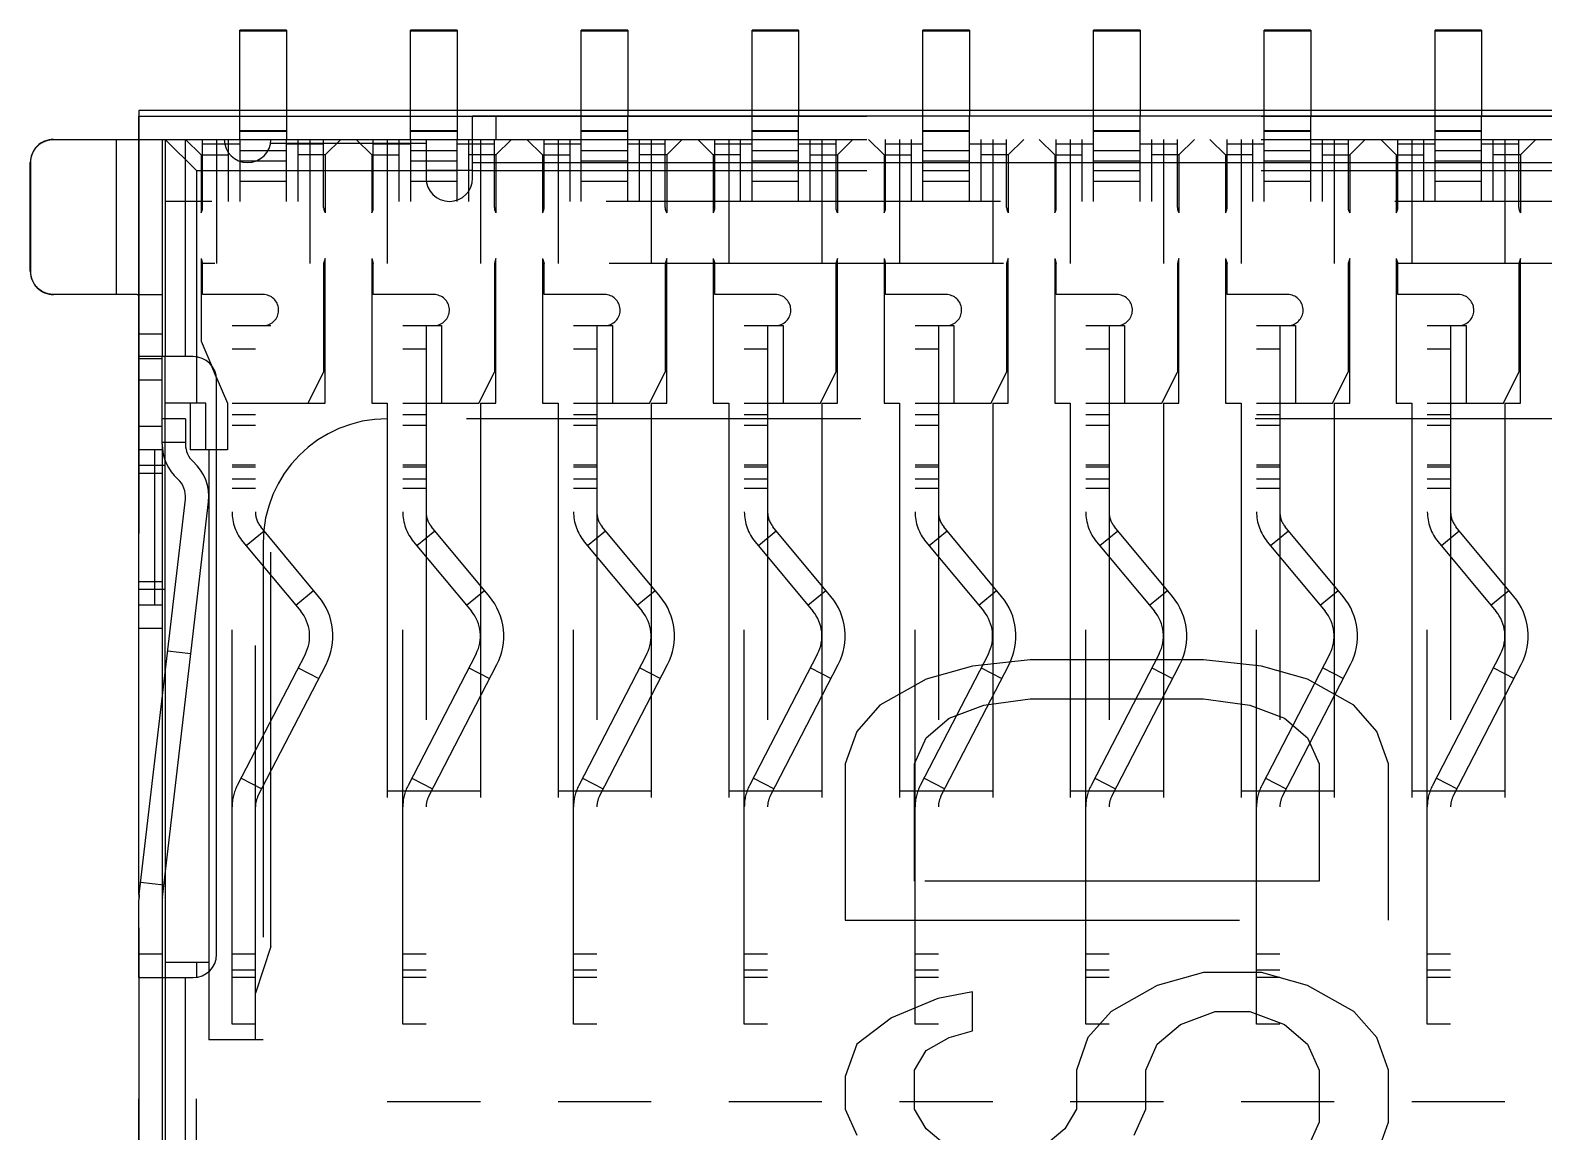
# Model space of a CAD drawing. Header units: inches. Extents: x 0 to 8.3, y 0 to 11.7.
# Drawn here: x 2.6461 to 3.03, y 1.2172 to 1.4966 of the extents above; entities that cross this region are included whole.
import ezdxf

# ---------------------------------------------------------------- set-up
doc = ezdxf.new("R2010")
doc.units = ezdxf.units.IN
doc.header["$LTSCALE"] = 0.7622047244
doc.header["$MEASUREMENT"] = 0
doc.linetypes.add('HIDDEN', pattern=[0.2, 0.1, -0.1])
doc.layers.get('0').update_dxf_attribs({"linetype": 'CONTINUOUS'})
for name, color, linetype in [('03___PRT_ALL_CURVES', 7, 'CONTINUOUS'), ('03__ASM_ALL_CURVES', 7, 'CONTINUOUS'), ('DEFAULT_2', 8, 'HIDDEN')]:
    doc.layers.add(name, color=color, linetype=linetype)

msp = doc.modelspace()

# ---------------------------------------------------------------- linework, layer by layer
at = {"color": 7, "linetype": 'CONTINUOUS'}
for p, q in [((2.711077684, 1.496580248), (2.6992666604, 1.496580248)), ((2.6992666604, 1.4689193267), (2.6992666604, 1.496580248)), ((2.711077684, 1.496580248), (2.711077684, 1.4689193267)), ((2.7543847706, 1.496580248), (2.742573747, 1.496580248)), ((2.742573747, 1.4689193267), (2.742573747, 1.496580248)), ((2.7543847706, 1.496580248), (2.7543847706, 1.4689193267)), ((2.7976918572, 1.496580248), (2.7858808336, 1.496580248)), ((2.7858808336, 1.4748248386), (2.7858808336, 1.496580248)), ((2.7976918572, 1.496580248), (2.7976918572, 1.4748248386)), ((2.8409989439, 1.496580248), (2.8291879202, 1.496580248)), ((2.8291879202, 1.4748248386), (2.8291879202, 1.496580248)), ((2.8409989439, 1.496580248), (2.8409989439, 1.4748248386)), ((2.8843060305, 1.496580248), (2.8724950068, 1.496580248)), ((2.8724950068, 1.4748248386), (2.8724950068, 1.496580248)), ((2.8843060305, 1.496580248), (2.8843060305, 1.4748248386)), ((2.9276131171, 1.496580248), (2.9158020935, 1.496580248)), ((2.9158020935, 1.4748248386), (2.9158020935, 1.496580248)), ((2.9276131171, 1.496580248), (2.9276131171, 1.4748248386)), ((2.9709202037, 1.496580248), (2.9591091801, 1.496580248)), ((2.9591091801, 1.4748248386), (2.9591091801, 1.496580248)), ((2.9709202037, 1.496580248), (2.9709202037, 1.4748248386)), ((3.0142272903, 1.496580248), (3.0024162667, 1.496580248)), ((3.0024162667, 1.4748248386), (3.0024162667, 1.496580248)), ((3.0142272903, 1.496580248), (3.0142272903, 1.4748248386)), ((3.1284005187, 1.4748248386), (2.7583217785, 1.4748248386)), ((2.7583217785, 1.4590768071), (2.7583217785, 1.4748248386)), ((2.711077684, 1.4710758433), (2.6992666604, 1.4710758433)), ((2.7543847706, 1.4710758433), (2.742573747, 1.4710758433)), ((2.6520216665, 1.4689193267), (2.7583217785, 1.4689193267)), ((2.6678736628, 1.4689193267), (2.6678736628, 1.429549248)), ((2.6736761092, 1.2773733333), (2.6736761092, 1.4689193267)), ((2.6854871328, 1.4138012165), (2.6854871328, 1.4689193267)), ((2.7070580775, 1.4679350748), (2.7465107549, 1.4679350748)), ((2.7465107549, 1.4689193267), (2.7465107549, 1.4590768071)), ((2.6461170541, 1.4354547598), (2.6461170541, 1.4630138149)), ((2.7583217785, 1.4630138149), (3.1284005187, 1.4630138149)), ((2.7583217785, 1.461045311), (2.7465107549, 1.461045311)), ((2.6731899292, 1.429549248), (2.6520216665, 1.429549248)), ((2.6874556368, 1.4138012165), (2.6736761092, 1.4138012165)), ((2.679581621, 1.3915732715), (2.679581621, 1.4138012165)), ((2.6803690226, 1.398053185), (2.6803690226, 1.4138012165)), ((2.6882430383, 1.4137484877), (2.6882430383, 1.4019901929)), ((2.6932141989, 1.4088204404), (2.692056659, 1.4115440636)), ((2.6736761092, 1.4078957047), (2.679581621, 1.4078957047)), ((2.6933611486, 1.2622264134), (2.6933611486, 1.4078957047)), ((2.6906052431, 1.4019901929), (2.6803690226, 1.4019901929)), ((2.6866682352, 1.4019901929), (2.6866682352, 1.3901791693)), ((2.6906052431, 1.3901791693), (2.6906052431, 1.4019901929)), ((2.6854871328, 1.398053185), (2.679581621, 1.398053185)), ((2.6854871328, 1.398053185), (2.6854871328, 1.3915732715)), ((2.679581621, 1.3960846811), (2.6736761092, 1.3960846811)), ((2.679581621, 1.3901791693), (2.6736761092, 1.3901791693)), ((2.679581621, 1.3921476732), (2.6854871328, 1.3921476732)), ((2.679581621, 1.3901791693), (2.679581621, 1.3862421614)), ((2.6933611486, 1.3901791693), (2.6866682352, 1.3901791693)), ((2.6913926446, 1.3901791693), (2.6913926446, 1.2578247047)), ((2.6736761092, 1.3862421614), (2.6803690226, 1.3862421614)), ((2.6803690226, 1.3341140906), (2.6803690226, 1.387575836)), ((2.6737555295, 1.2773733333), (2.6854474227, 1.3776844495)), ((2.6796213312, 1.2766896371), (2.6913132244, 1.3770007533)), ((2.6803690226, 1.3547460984), (2.6736761092, 1.3547460984)), ((2.679581621, 1.3547460984), (2.679581621, 1.3273585439)), ((2.679581621, 1.3508090905), (2.6736761092, 1.3508090905)), ((2.6736761092, 1.3449035787), (2.679581621, 1.3449035787)), ((2.6868190786, 1.3384430306), (2.6809532769, 1.3391267267)), ((2.6803690226, 1.2831044889), (2.6803690226, 1.2563209015)), ((2.6799821168, 1.2797850138), (2.6741163152, 1.28046871)), ((2.6736761092, 1.2566586434), (2.6736761092, 1.2760059409)), ((2.679581621, 1.2760059409), (2.679581621, 1.2566586434)), ((2.679581621, 1.2622264134), (2.6736761092, 1.2622264134)), ((2.6803690226, 1.2602579094), (2.6913926446, 1.2602579094)), ((2.6882430383, 1.2602579094), (2.6882430383, 1.2563736304)), ((2.6736761092, 1.2566586434), (2.6738413065, 1.2563209015)), ((2.6736761092, 1.2563209015), (2.6736761092, 0.9256122401)), ((2.6738413065, 1.2563209015), (2.6874556368, 1.2563209015)), ((2.6854871328, 0.9256122401), (2.6854871328, 1.2563209015))]:
    msp.add_line(p, q, dxfattribs=at)
for centre, radius, start, end in [((2.7012351643, 1.4689193267), 0.0059055118, 180, 360), ((2.7524162667, 1.4590768071), 0.0059055118, 180, 360), ((2.6874556368, 1.4078957047), 0.0059055118, 0, 90), ((2.6913926446, 1.3915732715), 0.0118110236, 180, 228.189685104), ((2.6913926446, 1.3915732715), 0.0059055118, 180, 228.1896851047), ((2.679581621, 1.3783681456), 0.0118110236, 353.3518132897, 48.189685104), ((2.679581621, 1.3783681456), 0.0059055118, 353.3518132892, 48.1896851047), ((2.6854871328, 1.2760059409), 0.0118110236, 173.3518132963, 180), ((2.6854871328, 1.2760059409), 0.0059055118, 173.3518133006, 180), ((2.6874556368, 1.2622264134), 0.0059055118, 270, 360)]:
    msp.add_arc(centre, radius, start, end, dxfattribs=at)
for points, knots in [([(2.6520216665, 1.4689193267), (2.6512536046, 1.4689193267), (2.6497007432, 1.4686121044), (2.6477387756, 1.4672972551), (2.6464241964, 1.4653349921), (2.6461170541, 1.4637819841), (2.6461170541, 1.4630138149)], [0, 0, 0, 0, 0.2500189093, 0.4999752839, 0.7499461457, 1, 1, 1, 1]), ([(2.6461170541, 1.4354547598), (2.6461170541, 1.4346865899), (2.6464241969, 1.4331335809), (2.6477387775, 1.4311713178), (2.6497007449, 1.4298564698), (2.6512536054, 1.429549248), (2.6520216665, 1.429549248)], [0, 0, 0, 0, 0.2500540944, 0.500025027, 0.7499813307, 1, 1, 1, 1]), ([(2.679581621, 1.2566586434), (2.679581621, 1.2565693682), (2.6796229021, 1.2563624083), (2.6798299354, 1.2563209015), (2.6799193629, 1.2563209015)], [0, 0, 0, 0, 0.4995739126, 1, 1, 1, 1])]:
    msp.add_open_spline(points, degree=3, knots=knots, dxfattribs=at)
at = {"layer": '03___PRT_ALL_CURVES', "color": 4, "linetype": 'CONTINUOUS'}
for p, q in [((2.6992666604, 1.4762027913), (2.6736761092, 1.4762027913)), ((2.6736761092, 1.4762027913), (2.6736761092, 1.4689193267)), ((2.742573747, 1.4762027913), (2.711077684, 1.4762027913)), ((2.7858808336, 1.4762027913), (2.7543847706, 1.4762027913)), ((2.8291879202, 1.4762027913), (2.7976918572, 1.4762027913)), ((2.8724950068, 1.4762027913), (2.8409989439, 1.4762027913)), ((2.9158020935, 1.4762027913), (2.8843060305, 1.4762027913)), ((2.9591091801, 1.4762027913), (2.9276131171, 1.4762027913)), ((3.0024162667, 1.4762027913), (2.9709202037, 1.4762027913)), ((3.0457233533, 1.4762027913), (3.0142272903, 1.4762027913))]:
    msp.add_line(p, q, dxfattribs=at)
at = {"layer": '03___PRT_ALL_CURVES', "color": 8, "linetype": 'HIDDEN'}
for p, q in [((2.711077684, 1.4762027913), (2.6992666604, 1.4762027913)), ((2.7543847706, 1.4762027913), (2.742573747, 1.4762027913)), ((2.7976918572, 1.4762027913), (2.7858808336, 1.4762027913)), ((2.8409989439, 1.4762027913), (2.8291879202, 1.4762027913)), ((2.8843060305, 1.4762027913), (2.8724950068, 1.4762027913)), ((2.9276131171, 1.4762027913), (2.9158020935, 1.4762027913)), ((2.9709202037, 1.4762027913), (2.9591091801, 1.4762027913)), ((3.0142272903, 1.4762027913), (3.0024162667, 1.4762027913)), ((2.6736761092, 1.4689193267), (2.6736761092, 0.9269901929))]:
    msp.add_line(p, q, dxfattribs=at)
at = {"layer": '03__ASM_ALL_CURVES', "color": 4, "linetype": 'CONTINUOUS'}
for p, q in [((2.6736761092, 1.4748248386), (2.6992666604, 1.4748248386)), ((2.6736761092, 1.4689193267), (2.6736761092, 1.4748248386)), ((2.711077684, 1.4748248386), (2.742573747, 1.4748248386)), ((2.7543847706, 1.4748248386), (2.7583217785, 1.4748248386))]:
    msp.add_line(p, q, dxfattribs=at)
at = {"layer": '03__ASM_ALL_CURVES', "color": 8, "linetype": 'HIDDEN'}
for p, q in [((2.6992666604, 1.4748248386), (2.711077684, 1.4748248386)), ((2.742573747, 1.4748248386), (2.7543847706, 1.4748248386)), ((2.7583217785, 1.4748248386), (3.1284005187, 1.4748248386)), ((2.6736761092, 0.9256122401), (2.6736761092, 1.4689193267)), ((3.0567469754, 1.398053185), (2.7366682352, 1.398053185)), ((2.7051721722, 1.366557122), (2.7051721722, 0.8389980669))]:
    msp.add_line(p, q, dxfattribs=at)
msp.add_arc((2.7366682352, 1.366557122), 0.031496063, 90, 180, dxfattribs=at)
at = {"layer": 'DEFAULT_2', "color": 8, "linetype": 'HIDDEN'}
for p, q in [((2.6992666604, 1.4964771826), (2.711077684, 1.4964771826)), ((2.742573747, 1.4964771826), (2.7543847706, 1.4964771826)), ((2.7858808336, 1.4964771826), (2.7976918572, 1.4964771826)), ((2.8291879202, 1.4964771826), (2.8409989439, 1.4964771826)), ((2.8724950068, 1.4964771826), (2.8843060305, 1.4964771826)), ((2.9158020935, 1.4964771826), (2.9276131171, 1.4964771826)), ((2.9591091801, 1.4964771826), (2.9709202037, 1.4964771826)), ((3.0024162667, 1.4964771826), (3.0142272903, 1.4964771826)), ((2.7642272903, 1.4748248386), (2.7642272903, 1.4689193267)), ((2.7858808336, 1.4531712952), (2.7858808336, 1.4748248386)), ((2.7976918572, 1.4531712952), (2.7976918572, 1.4748248386)), ((2.8291879202, 1.4531712952), (2.8291879202, 1.4748248386)), ((2.8409989439, 1.4531712952), (2.8409989439, 1.4748248386)), ((2.8724950068, 1.4531712952), (2.8724950068, 1.4748248386)), ((2.8843060305, 1.4531712952), (2.8843060305, 1.4748248386)), ((2.9158020935, 1.4531712952), (2.9158020935, 1.4748248386)), ((2.9276131171, 1.4531712952), (2.9276131171, 1.4748248386)), ((2.9591091801, 1.4531712952), (2.9591091801, 1.4748248386)), ((2.9709202037, 1.4531712952), (2.9709202037, 1.4748248386)), ((3.0024162667, 1.4531712952), (3.0024162667, 1.4748248386)), ((3.0142272903, 1.4531712952), (3.0142272903, 1.4748248386)), ((2.6992666604, 1.4709727779), (2.711077684, 1.4709727779)), ((2.742573747, 1.4709727779), (2.7543847706, 1.4709727779)), ((2.7976918572, 1.4710758433), (2.7858808336, 1.4710758433)), ((2.7858808336, 1.4709727779), (2.7976918572, 1.4709727779)), ((2.8409989439, 1.4710758433), (2.8291879202, 1.4710758433)), ((2.8291879202, 1.4709727779), (2.8409989439, 1.4709727779)), ((2.8843060305, 1.4710758433), (2.8724950068, 1.4710758433)), ((2.8724950068, 1.4709727779), (2.8843060305, 1.4709727779)), ((2.9276131171, 1.4710758433), (2.9158020935, 1.4710758433)), ((2.9158020935, 1.4709727779), (2.9276131171, 1.4709727779)), ((2.9709202037, 1.4710758433), (2.9591091801, 1.4710758433)), ((2.9591091801, 1.4709727779), (2.9709202037, 1.4709727779)), ((3.0142272903, 1.4710758433), (3.0024162667, 1.4710758433)), ((3.0024162667, 1.4709727779), (3.0142272903, 1.4709727779)), ((2.6679767282, 1.429549248), (2.6679767282, 1.4689193267)), ((2.679581621, 1.4689193267), (2.679581621, 1.4138012165)), ((2.6803690226, 1.4689193267), (2.6882430383, 1.461045311)), ((2.6803690226, 1.4689193267), (2.6803690226, 1.4138012165)), ((2.6894241407, 1.4649823189), (2.6854871328, 1.4689193267)), ((2.6898178415, 1.4515964921), (2.6898178415, 1.4689193267)), ((2.6898178415, 1.4677382244), (2.6992666604, 1.4677382244)), ((2.6933611486, 1.4689193267), (2.6933611486, 1.4374232638)), ((2.6963139045, 1.4689193267), (2.6963139045, 1.4531712952)), ((2.6992666604, 1.4689193267), (2.6992666604, 1.4531712952)), ((2.711077684, 1.4531712952), (2.711077684, 1.4689193267)), ((2.711077684, 1.4677382244), (2.7205265029, 1.4677382244)), ((2.7140304399, 1.4531712952), (2.7140304399, 1.4689193267)), ((2.7169831958, 1.4689193267), (2.7169831958, 1.4374232638)), ((2.7205265029, 1.4515964921), (2.7205265029, 1.4689193267)), ((2.7248572116, 1.4689193267), (2.7209202037, 1.4649823189)), ((2.7327312273, 1.4649823189), (2.7287942194, 1.4689193267)), ((2.7331249281, 1.4515964921), (2.7331249281, 1.4689193267)), ((2.7331249281, 1.4677382244), (2.742573747, 1.4677382244)), ((2.7366682352, 1.4689193267), (2.7366682352, 1.4374232638)), ((2.7396209911, 1.4689193267), (2.7396209911, 1.4531712952)), ((2.742573747, 1.4689193267), (2.742573747, 1.4531712952)), ((2.7543847706, 1.4531712952), (2.7543847706, 1.4689193267)), ((2.7543847706, 1.4677382244), (2.7638335895, 1.4677382244)), ((2.7573375265, 1.4531712952), (2.7573375265, 1.4689193267)), ((2.7583217785, 1.4689193267), (3.1284005187, 1.4689193267)), ((2.7602902824, 1.4689193267), (2.7602902824, 1.4374232638)), ((2.7638335895, 1.4515964921), (2.7638335895, 1.4689193267)), ((2.7681642982, 1.4689193267), (2.7642272903, 1.4649823189)), ((2.7760383139, 1.4649823189), (2.7721013061, 1.4689193267)), ((2.7764320147, 1.4515964921), (2.7764320147, 1.4689193267)), ((2.7764320147, 1.4677382244), (2.7858808336, 1.4677382244)), ((2.7799753218, 1.4689193267), (2.7799753218, 1.4374232638)), ((2.7829280777, 1.4689193267), (2.7829280777, 1.4531712952)), ((2.7976918572, 1.4677382244), (2.8071406761, 1.4677382244)), ((2.8006446131, 1.4531712952), (2.8006446131, 1.4689193267)), ((2.8035973691, 1.4689193267), (2.8035973691, 1.4374232638)), ((2.8071406761, 1.4515964921), (2.8071406761, 1.4689193267)), ((2.8114713848, 1.4689193267), (2.8075343769, 1.4649823189)), ((2.8193454006, 1.4649823189), (2.8154083927, 1.4689193267)), ((2.8197391013, 1.4515964921), (2.8197391013, 1.4689193267)), ((2.8197391013, 1.4677382244), (2.8291879202, 1.4677382244)), ((2.8232824084, 1.4689193267), (2.8232824084, 1.4374232638)), ((2.8262351643, 1.4531712952), (2.8262351643, 1.4689193267)), ((2.8409989439, 1.4677382244), (2.8504477628, 1.4677382244)), ((2.8439516998, 1.4531712952), (2.8439516998, 1.4689193267)), ((2.8469044557, 1.4689193267), (2.8469044557, 1.4374232638)), ((2.8504477628, 1.4689193267), (2.8504477628, 1.4515964921)), ((2.8547784714, 1.4689193267), (2.8508414635, 1.4649823189)), ((2.8626524872, 1.4649823189), (2.8587154793, 1.4689193267)), ((2.863046188, 1.4515964921), (2.863046188, 1.4689193267)), ((2.863046188, 1.4677382244), (2.8724950068, 1.4677382244)), ((2.866589495, 1.4689193267), (2.866589495, 1.4374232638)), ((2.8695422509, 1.4689193267), (2.8695422509, 1.4531712952)), ((2.8843060305, 1.4677382244), (2.8937548494, 1.4677382244)), ((2.8872587864, 1.4531712952), (2.8872587864, 1.4689193267)), ((2.8902115423, 1.4689193267), (2.8902115423, 1.4374232638)), ((2.8937548494, 1.4515964921), (2.8937548494, 1.4689193267)), ((2.898085558, 1.4689193267), (2.8941485502, 1.4649823189)), ((2.9020225659, 1.4689193267), (2.9059595738, 1.4649823189)), ((2.9063532746, 1.4515964921), (2.9063532746, 1.4689193267)), ((2.9063532746, 1.4677382244), (2.9158020935, 1.4677382244)), ((2.9098965817, 1.4689193267), (2.9098965817, 1.4374232638)), ((2.9128493376, 1.4689193267), (2.9128493376, 1.4531712952)), ((2.9276131171, 1.4677382244), (2.937061936, 1.4677382244)), ((2.930565873, 1.4531712952), (2.930565873, 1.4689193267)), ((2.9335186289, 1.4689193267), (2.9335186289, 1.4374232638)), ((2.937061936, 1.4515964921), (2.937061936, 1.4689193267)), ((2.9413926446, 1.4689193267), (2.9374556368, 1.4649823189)), ((2.9453296525, 1.4689193267), (2.9492666604, 1.4649823189)), ((2.9496603612, 1.4515964921), (2.9496603612, 1.4689193267)), ((2.9496603612, 1.4677382244), (2.9591091801, 1.4677382244)), ((2.9532036683, 1.4689193267), (2.9532036683, 1.4374232638)), ((2.9561564242, 1.4531712952), (2.9561564242, 1.4689193267)), ((2.9709202037, 1.4677382244), (2.9803690226, 1.4677382244)), ((2.9738729596, 1.4531712952), (2.9738729596, 1.4689193267)), ((2.9768257155, 1.4689193267), (2.9768257155, 1.4374232638)), ((2.9803690226, 1.4689193267), (2.9803690226, 1.4515964921)), ((2.9846997313, 1.4689193267), (2.9807627234, 1.4649823189)), ((2.992573747, 1.4649823189), (2.9886367391, 1.4689193267)), ((2.9929674478, 1.4515964921), (2.9929674478, 1.4689193267)), ((2.9929674478, 1.4677382244), (3.0024162667, 1.4677382244)), ((2.9965107549, 1.4689193267), (2.9965107549, 1.4374232638)), ((2.9994635108, 1.4689193267), (2.9994635108, 1.4531712952)), ((3.0142272903, 1.4677382244), (3.0236761092, 1.4677382244)), ((3.0171800462, 1.4531712952), (3.0171800462, 1.4689193267)), ((3.0201328021, 1.4689193267), (3.0201328021, 1.4374232638)), ((3.0236761092, 1.4515964921), (3.0236761092, 1.4689193267)), ((3.0280068179, 1.4689193267), (3.02406981, 1.4649823189)), ((2.6462201195, 1.4630138149), (2.6461170541, 1.4630138149)), ((2.6462201195, 1.4354547598), (2.6462201195, 1.4630138149)), ((2.6894241407, 1.4649823189), (2.6963139045, 1.4649823189)), ((2.6894241407, 1.4649823189), (2.6894241407, 1.4502907343)), ((2.6992666604, 1.4660645854), (2.711077684, 1.4660645854)), ((2.711077684, 1.4633999417), (2.6992666604, 1.4633999417)), ((2.7209202037, 1.4649823189), (2.7140304399, 1.4649823189)), ((2.7209202037, 1.4649823189), (2.7209202037, 1.4502907343)), ((2.7327312273, 1.4649823189), (2.7396209911, 1.4649823189)), ((2.7327312273, 1.4649823189), (2.7327312273, 1.4502907343)), ((2.742573747, 1.4660645854), (2.7543847706, 1.4660645854)), ((2.7543847706, 1.4633999417), (2.742573747, 1.4633999417)), ((2.7642272903, 1.4649823189), (2.7573375265, 1.4649823189)), ((2.7642272903, 1.4649823189), (2.7642272903, 1.4502907343)), ((2.7760383139, 1.4649823189), (2.7829280777, 1.4649823189)), ((2.7760383139, 1.4649823189), (2.7760383139, 1.4502907343)), ((2.7858808336, 1.4660645854), (2.7976918572, 1.4660645854)), ((2.7976918572, 1.4633999417), (2.7858808336, 1.4633999417)), ((2.8075343769, 1.4649823189), (2.8006446131, 1.4649823189)), ((2.8075343769, 1.4649823189), (2.8075343769, 1.4502907343)), ((2.8262351643, 1.4649823189), (2.8193454006, 1.4649823189)), ((2.8193454006, 1.4649823189), (2.8193454006, 1.4502907343)), ((2.8291879202, 1.4660645854), (2.8409989439, 1.4660645854)), ((2.8409989439, 1.4633999417), (2.8291879202, 1.4633999417)), ((2.8439516998, 1.4649823189), (2.8508414635, 1.4649823189)), ((2.8508414635, 1.4649823189), (2.8508414635, 1.4502907343)), ((2.8626524872, 1.4649823189), (2.8695422509, 1.4649823189)), ((2.8626524872, 1.4649823189), (2.8626524872, 1.4502907343)), ((2.8724950068, 1.4660645854), (2.8843060305, 1.4660645854)), ((2.8843060305, 1.4633999417), (2.8724950068, 1.4633999417)), ((2.8941485502, 1.4649823189), (2.8872587864, 1.4649823189)), ((2.8941485502, 1.4649823189), (2.8941485502, 1.4502907343)), ((2.9059595738, 1.4649823189), (2.9128493376, 1.4649823189)), ((2.9059595738, 1.4649823189), (2.9059595738, 1.4502907343)), ((2.9158020935, 1.4660645854), (2.9276131171, 1.4660645854)), ((2.9276131171, 1.4633999417), (2.9158020935, 1.4633999417)), ((2.9374556368, 1.4649823189), (2.930565873, 1.4649823189)), ((2.9374556368, 1.4649823189), (2.9374556368, 1.4502907343)), ((2.9561564242, 1.4649823189), (2.9492666604, 1.4649823189)), ((2.9492666604, 1.4649823189), (2.9492666604, 1.4502907343)), ((2.9591091801, 1.4660645854), (2.9709202037, 1.4660645854)), ((2.9709202037, 1.4633999417), (2.9591091801, 1.4633999417)), ((2.9738729596, 1.4649823189), (2.9807627234, 1.4649823189)), ((2.9807627234, 1.4649823189), (2.9807627234, 1.4502907343)), ((2.992573747, 1.4649823189), (2.9994635108, 1.4649823189)), ((2.992573747, 1.4649823189), (2.992573747, 1.4502907343)), ((3.0024162667, 1.4660645854), (3.0142272903, 1.4660645854)), ((3.0142272903, 1.4633999417), (3.0024162667, 1.4633999417)), ((3.02406981, 1.4649823189), (3.0171800462, 1.4649823189)), ((3.02406981, 1.4649823189), (3.02406981, 1.4502907343)), ((2.6882430383, 1.461045311), (2.7465107549, 1.461045311)), ((2.6882430383, 1.461045311), (2.6882430383, 1.4137484877)), ((2.711077684, 1.4609502622), (2.6992666604, 1.4609502622)), ((2.7543847706, 1.4609502622), (2.742573747, 1.4609502622)), ((2.7583217785, 1.461045311), (3.1284005187, 1.461045311)), ((2.7976918572, 1.4609502622), (2.7858808336, 1.4609502622)), ((2.8409989439, 1.4609502622), (2.8291879202, 1.4609502622)), ((2.8843060305, 1.4609502622), (2.8724950068, 1.4609502622)), ((2.9276131171, 1.4609502622), (2.9158020935, 1.4609502622)), ((2.9709202037, 1.4609502622), (2.9591091801, 1.4609502622)), ((3.0142272903, 1.4609502622), (3.0024162667, 1.4609502622)), ((2.6992666604, 1.4582856185), (2.711077684, 1.4582856185)), ((2.742573747, 1.4582856185), (2.7543847706, 1.4582856185)), ((2.7858808336, 1.4582856185), (2.7976918572, 1.4582856185)), ((2.8291879202, 1.4582856185), (2.8409989439, 1.4582856185)), ((2.8724950068, 1.4582856185), (2.8843060305, 1.4582856185)), ((2.9158020935, 1.4582856185), (2.9276131171, 1.4582856185)), ((2.9591091801, 1.4582856185), (2.9709202037, 1.4582856185)), ((3.0024162667, 1.4582856185), (3.0142272903, 1.4582856185)), ((3.0921800462, 1.4531712952), (2.6803690226, 1.4531712952)), ((2.6894241407, 1.4387355997), (2.6898178415, 1.4374232638)), ((2.6894241407, 1.4387355997), (2.6894241407, 1.4177382244)), ((3.0929674478, 1.4374232638), (2.6894241407, 1.4374232638)), ((2.6898178415, 1.429549248), (2.6898178415, 1.4374232638)), ((2.7209202037, 1.4387355997), (2.7205265029, 1.4374232638)), ((2.7205265029, 1.4374232638), (2.7205265029, 1.4098642086)), ((2.7209202037, 1.4019901929), (2.7209202037, 1.4387355997)), ((2.7327312273, 1.4387355997), (2.7331249281, 1.4374232638)), ((2.7327312273, 1.4387355997), (2.7327312273, 1.4019901929)), ((2.7331249281, 1.429549248), (2.7331249281, 1.4374232638)), ((2.7642272903, 1.4387355997), (2.7638335895, 1.4374232638)), ((2.7638335895, 1.4374232638), (2.7638335895, 1.4098642086)), ((2.7642272903, 1.4019901929), (2.7642272903, 1.4387355997)), ((2.7760383139, 1.4387355997), (2.7764320147, 1.4374232638)), ((2.7760383139, 1.4387355997), (2.7760383139, 1.4019901929)), ((2.7764320147, 1.429549248), (2.7764320147, 1.4374232638)), ((2.8075343769, 1.4387355997), (2.8071406761, 1.4374232638)), ((2.8071406761, 1.4374232638), (2.8071406761, 1.4098642086)), ((2.8075343769, 1.4019901929), (2.8075343769, 1.4387355997)), ((2.8193454006, 1.4387355997), (2.8197391013, 1.4374232638)), ((2.8193454006, 1.4387355997), (2.8193454006, 1.4019901929)), ((2.8197391013, 1.429549248), (2.8197391013, 1.4374232638)), ((2.8508414635, 1.4387355997), (2.8504477628, 1.4374232638)), ((2.8504477628, 1.4374232638), (2.8504477628, 1.4098642086)), ((2.8508414635, 1.4019901929), (2.8508414635, 1.4387355997)), ((2.8626524872, 1.4387355997), (2.863046188, 1.4374232638)), ((2.8626524872, 1.4387355997), (2.8626524872, 1.4019901929)), ((2.863046188, 1.429549248), (2.863046188, 1.4374232638)), ((2.8941485502, 1.4387355997), (2.8937548494, 1.4374232638)), ((2.8937548494, 1.4374232638), (2.8937548494, 1.4098642086)), ((2.8941485502, 1.4019901929), (2.8941485502, 1.4387355997)), ((2.9059595738, 1.4387355997), (2.9063532746, 1.4374232638)), ((2.9059595738, 1.4387355997), (2.9059595738, 1.4019901929)), ((2.9063532746, 1.429549248), (2.9063532746, 1.4374232638)), ((2.9374556368, 1.4387355997), (2.937061936, 1.4374232638)), ((2.937061936, 1.4374232638), (2.937061936, 1.4098642086)), ((2.9374556368, 1.4019901929), (2.9374556368, 1.4387355997)), ((2.9492666604, 1.4387355997), (2.9496603612, 1.4374232638)), ((2.9492666604, 1.4387355997), (2.9492666604, 1.4019901929)), ((2.9496603612, 1.429549248), (2.9496603612, 1.4374232638)), ((2.9807627234, 1.4387355997), (2.9803690226, 1.4374232638)), ((2.9803690226, 1.4374232638), (2.9803690226, 1.4098642086)), ((2.9807627234, 1.4019901929), (2.9807627234, 1.4387355997)), ((2.992573747, 1.4387355997), (2.9929674478, 1.4374232638)), ((2.992573747, 1.4387355997), (2.992573747, 1.4019901929)), ((2.9929674478, 1.429549248), (2.9929674478, 1.4374232638)), ((3.02406981, 1.4387355997), (3.0236761092, 1.4374232638)), ((3.0236761092, 1.4374232638), (3.0236761092, 1.4098642086)), ((3.02406981, 1.4019901929), (3.02406981, 1.4387355997)), ((2.6461170541, 1.4354547598), (2.6462201195, 1.4354547598)), ((2.6731899292, 1.429549248), (2.679346191, 1.429549248)), ((2.7051721722, 1.429549248), (2.6898178415, 1.429549248)), ((2.7484792588, 1.429549248), (2.7331249281, 1.429549248)), ((2.7917863454, 1.429549248), (2.7764320147, 1.429549248)), ((2.835093432, 1.429549248), (2.8197391013, 1.429549248)), ((2.8784005187, 1.429549248), (2.863046188, 1.429549248)), ((2.9217076053, 1.429549248), (2.9063532746, 1.429549248)), ((2.9650146919, 1.429549248), (2.9496603612, 1.429549248)), ((3.0083217785, 1.429549248), (2.9929674478, 1.429549248)), ((2.6972981565, 1.4216752323), (2.7071406761, 1.4216752323)), ((2.6972981565, 1.2445098779), (2.6972981565, 1.4216752323)), ((2.7032036683, 1.24057287), (2.7032036683, 1.4216752323)), ((2.7071406761, 1.2641949173), (2.7071406761, 1.4216752323)), ((2.7406052431, 1.4216752323), (2.7504477628, 1.4216752323)), ((2.7406052431, 1.2445098779), (2.7406052431, 1.4216752323)), ((2.7465107549, 1.4216752323), (2.7465107549, 1.2445098779)), ((2.7504477628, 1.4216752323), (2.7504477628, 1.4019901929)), ((2.7839123297, 1.4216752323), (2.7937548494, 1.4216752323)), ((2.7839123297, 1.2445098779), (2.7839123297, 1.4216752323)), ((2.7898178415, 1.4216752323), (2.7898178415, 1.2445098779)), ((2.7937548494, 1.4216752323), (2.7937548494, 1.4019901929)), ((2.8272194163, 1.4216752323), (2.837061936, 1.4216752323)), ((2.8272194163, 1.2445098779), (2.8272194163, 1.4216752323)), ((2.8331249281, 1.4216752323), (2.8331249281, 1.2445098779)), ((2.837061936, 1.4216752323), (2.837061936, 1.4019901929)), ((2.8705265029, 1.4216752323), (2.8803690226, 1.4216752323)), ((2.8705265029, 1.2445098779), (2.8705265029, 1.4216752323)), ((2.8764320147, 1.4216752323), (2.8764320147, 1.2445098779)), ((2.8803690226, 1.4216752323), (2.8803690226, 1.4019901929)), ((2.9138335895, 1.4216752323), (2.9236761092, 1.4216752323)), ((2.9138335895, 1.2445098779), (2.9138335895, 1.4216752323)), ((2.9197391013, 1.4216752323), (2.9197391013, 1.2445098779)), ((2.9236761092, 1.4216752323), (2.9236761092, 1.4019901929)), ((2.9571406761, 1.4216752323), (2.9669831958, 1.4216752323)), ((2.9571406761, 1.2445098779), (2.9571406761, 1.4216752323)), ((2.963046188, 1.4216752323), (2.963046188, 1.2445098779)), ((2.9669831958, 1.4216752323), (2.9669831958, 1.4019901929)), ((3.0004477628, 1.4216752323), (3.0102902824, 1.4216752323)), ((3.0004477628, 1.2445098779), (3.0004477628, 1.4216752323)), ((3.0063532746, 1.4216752323), (3.0063532746, 1.2445098779)), ((3.0102902824, 1.4216752323), (3.0102902824, 1.4019901929)), ((2.679581621, 1.4194679087), (2.6736761092, 1.4194679087)), ((2.6894241407, 1.4177382244), (2.692056659, 1.4115440636)), ((2.6736761092, 1.4133235774), (2.679581621, 1.4133235774)), ((2.6972981565, 1.4157697204), (2.7032036683, 1.4157697204)), ((2.7406052431, 1.4157697204), (2.7465107549, 1.4157697204)), ((2.7839123297, 1.4157697204), (2.7898178415, 1.4157697204)), ((2.8272194163, 1.4157697204), (2.8331249281, 1.4157697204)), ((2.8705265029, 1.4157697204), (2.8764320147, 1.4157697204)), ((2.9138335895, 1.4157697204), (2.9197391013, 1.4157697204)), ((2.9571406761, 1.4157697204), (2.963046188, 1.4157697204)), ((3.0004477628, 1.4157697204), (3.0063532746, 1.4157697204)), ((2.6932141989, 1.4088204404), (2.6961170541, 1.4019901929)), ((2.716589495, 1.4019901929), (2.7205265029, 1.4098642086)), ((2.7598965817, 1.4019901929), (2.7638335895, 1.4098642086)), ((2.8032036683, 1.4019901929), (2.8071406761, 1.4098642086)), ((2.8465107549, 1.4019901929), (2.8504477628, 1.4098642086)), ((2.8898178415, 1.4019901929), (2.8937548494, 1.4098642086)), ((2.9331249281, 1.4019901929), (2.937061936, 1.4098642086)), ((2.9764320147, 1.4019901929), (2.9803690226, 1.4098642086)), ((3.0197391013, 1.4019901929), (3.0236761092, 1.4098642086)), ((2.6961170541, 1.4019901929), (2.6961170541, 1.3901791693)), ((2.6972981565, 1.4019901929), (2.7209202037, 1.4019901929)), ((2.7327312273, 1.4019901929), (2.7366682352, 1.4019901929)), ((2.7366682352, 1.4019901929), (2.7366682352, 1.2248248386)), ((2.7406052431, 1.4019901929), (2.7598965817, 1.4019901929)), ((2.7602902824, 1.4019901929), (2.7642272903, 1.4019901929)), ((2.7602902824, 1.4019901929), (2.7602902824, 1.2248248386)), ((2.7760383139, 1.4019901929), (2.7799753218, 1.4019901929)), ((2.7799753218, 1.4019901929), (2.7799753218, 1.2248248386)), ((2.7839123297, 1.4019901929), (2.8032036683, 1.4019901929)), ((2.8035973691, 1.4019901929), (2.8075343769, 1.4019901929)), ((2.8035973691, 1.4019901929), (2.8035973691, 1.2248248386)), ((2.8193454006, 1.4019901929), (2.8232824084, 1.4019901929)), ((2.8232824084, 1.4019901929), (2.8232824084, 1.2248248386)), ((2.8272194163, 1.4019901929), (2.8465107549, 1.4019901929)), ((2.8469044557, 1.4019901929), (2.8508414635, 1.4019901929)), ((2.8469044557, 1.4019901929), (2.8469044557, 1.2248248386)), ((2.8626524872, 1.4019901929), (2.866589495, 1.4019901929)), ((2.866589495, 1.4019901929), (2.866589495, 1.2248248386)), ((2.8705265029, 1.4019901929), (2.8898178415, 1.4019901929)), ((2.8902115423, 1.4019901929), (2.8941485502, 1.4019901929)), ((2.8902115423, 1.4019901929), (2.8902115423, 1.2248248386)), ((2.9059595738, 1.4019901929), (2.9098965817, 1.4019901929)), ((2.9098965817, 1.4019901929), (2.9098965817, 1.2248248386)), ((2.9138335895, 1.4019901929), (2.9331249281, 1.4019901929)), ((2.9335186289, 1.4019901929), (2.9374556368, 1.4019901929)), ((2.9335186289, 1.4019901929), (2.9335186289, 1.2248248386)), ((2.9492666604, 1.4019901929), (2.9532036683, 1.4019901929)), ((2.9532036683, 1.4019901929), (2.9532036683, 1.2248248386)), ((2.9571406761, 1.4019901929), (2.9764320147, 1.4019901929)), ((2.9768257155, 1.4019901929), (2.9807627234, 1.4019901929)), ((2.9768257155, 1.4019901929), (2.9768257155, 1.2248248386)), ((2.992573747, 1.4019901929), (2.9965107549, 1.4019901929)), ((2.9965107549, 1.4019901929), (2.9965107549, 1.2248248386)), ((3.0004477628, 1.4019901929), (3.0197391013, 1.4019901929)), ((3.0201328021, 1.4019901929), (3.02406981, 1.4019901929)), ((3.0201328021, 1.4019901929), (3.0201328021, 1.2248248386)), ((2.6803690226, 1.387575836), (2.6803690226, 1.398053185)), ((2.7032036683, 1.399037437), (2.6972981565, 1.399037437)), ((3.0567469754, 1.398053185), (2.7366682352, 1.398053185)), ((2.7465107549, 1.399037437), (2.7406052431, 1.399037437)), ((2.7898178415, 1.399037437), (2.7839123297, 1.399037437)), ((2.8331249281, 1.399037437), (2.8272194163, 1.399037437)), ((2.8764320147, 1.399037437), (2.8705265029, 1.399037437)), ((2.9197391013, 1.399037437), (2.9138335895, 1.399037437)), ((2.963046188, 1.399037437), (2.9571406761, 1.399037437)), ((3.0063532746, 1.399037437), (3.0004477628, 1.399037437)), ((2.7032036683, 1.3963294757), (2.6972981565, 1.3963294757)), ((2.7465107549, 1.3963294757), (2.7406052431, 1.3963294757)), ((2.7898178415, 1.3963294757), (2.7839123297, 1.3963294757)), ((2.8331249281, 1.3963294757), (2.8272194163, 1.3963294757)), ((2.8764320147, 1.3963294757), (2.8705265029, 1.3963294757)), ((2.9197391013, 1.3963294757), (2.9138335895, 1.3963294757)), ((2.963046188, 1.3963294757), (2.9571406761, 1.3963294757)), ((3.0063532746, 1.3963294757), (3.0004477628, 1.3963294757)), ((2.6776131171, 1.3901791693), (2.6776131171, 1.3508090905)), ((2.679581621, 1.3915732715), (2.679581621, 1.3901791693)), ((2.6961170541, 1.3901791693), (2.6933611486, 1.3901791693)), ((2.679581621, 1.3862421614), (2.679581621, 1.3547460984)), ((2.7032036683, 1.3862421614), (2.6972981565, 1.3862421614)), ((2.6972981565, 1.3858560346), (2.7032036683, 1.3858560346)), ((2.7465107549, 1.3862421614), (2.7406052431, 1.3862421614)), ((2.7406052431, 1.3858560346), (2.7465107549, 1.3858560346)), ((2.7898178415, 1.3862421614), (2.7839123297, 1.3862421614)), ((2.7839123297, 1.3858560346), (2.7898178415, 1.3858560346)), ((2.8331249281, 1.3862421614), (2.8272194163, 1.3862421614)), ((2.8272194163, 1.3858560346), (2.8331249281, 1.3858560346)), ((2.8764320147, 1.3862421614), (2.8705265029, 1.3862421614)), ((2.8705265029, 1.3858560346), (2.8764320147, 1.3858560346)), ((2.9197391013, 1.3862421614), (2.9138335895, 1.3862421614)), ((2.9138335895, 1.3858560346), (2.9197391013, 1.3858560346)), ((2.963046188, 1.3862421614), (2.9571406761, 1.3862421614)), ((2.9571406761, 1.3858560346), (2.963046188, 1.3858560346)), ((3.0063532746, 1.3862421614), (3.0004477628, 1.3862421614)), ((3.0004477628, 1.3858560346), (3.0063532746, 1.3858560346)), ((2.6736761092, 1.3842736575), (2.679581621, 1.3842736575)), ((2.7032036683, 1.3826912803), (2.6972981565, 1.3826912803)), ((2.7465107549, 1.3826912803), (2.7406052431, 1.3826912803)), ((2.7898178415, 1.3826912803), (2.7839123297, 1.3826912803)), ((2.8331249281, 1.3826912803), (2.8272194163, 1.3826912803)), ((2.8764320147, 1.3826912803), (2.8705265029, 1.3826912803)), ((2.9197391013, 1.3826912803), (2.9138335895, 1.3826912803)), ((2.963046188, 1.3826912803), (2.9571406761, 1.3826912803)), ((3.0063532746, 1.3826912803), (3.0004477628, 1.3826912803)), ((2.7032036683, 1.3803366496), (2.6972981565, 1.3803366496)), ((2.7465107549, 1.3803366496), (2.7406052431, 1.3803366496)), ((2.7898178415, 1.3803366496), (2.7839123297, 1.3803366496)), ((2.8331249281, 1.3803366496), (2.8272194163, 1.3803366496)), ((2.8764320147, 1.3803366496), (2.8705265029, 1.3803366496)), ((2.9197391013, 1.3803366496), (2.9138335895, 1.3803366496)), ((2.963046188, 1.3803366496), (2.9571406761, 1.3803366496)), ((3.0063532746, 1.3803366496), (3.0004477628, 1.3803366496)), ((2.7192483057, 1.3530051196), (2.704568819, 1.370654871)), ((2.7625553923, 1.3530051196), (2.7478759056, 1.370654871)), ((2.8058624789, 1.3530051196), (2.7911829922, 1.370654871)), ((2.8491695655, 1.3530051196), (2.8344900788, 1.370654871)), ((2.8924766522, 1.3530051196), (2.8777971654, 1.370654871)), ((2.9357837388, 1.3530051196), (2.9211042521, 1.370654871)), ((2.9790908254, 1.3530051196), (2.9644113387, 1.370654871)), ((3.022397912, 1.3530051196), (3.0077184253, 1.370654871)), ((2.7000284579, 1.3668786042), (2.7147079446, 1.3492288528)), ((2.700861633, 1.3658768434), (2.7054019941, 1.3696531102)), ((2.7051721722, 1.366557122), (2.7051721722, 0.9256122401)), ((2.7433355445, 1.3668786042), (2.7580150312, 1.3492288528)), ((2.7441687196, 1.3658768434), (2.7487090807, 1.3696531102)), ((2.7866426311, 1.3668786042), (2.8013221178, 1.3492288528)), ((2.7874758062, 1.3658768434), (2.7920161673, 1.3696531102)), ((2.8299497177, 1.3668786042), (2.8446292045, 1.3492288528)), ((2.8307828929, 1.3658768434), (2.8353232539, 1.3696531102)), ((2.8732568044, 1.3668786042), (2.8879362911, 1.3492288528)), ((2.8740899795, 1.3658768434), (2.8786303406, 1.3696531102)), ((2.916563891, 1.3668786042), (2.9312433777, 1.3492288528)), ((2.9173970661, 1.3658768434), (2.9219374272, 1.3696531102)), ((2.9598709776, 1.3668786042), (2.9745504643, 1.3492288528)), ((2.9607041527, 1.3658768434), (2.9652445138, 1.3696531102)), ((3.0031780642, 1.3668786042), (3.0178575509, 1.3492288528)), ((3.0040112393, 1.3658768434), (3.0085516004, 1.3696531102)), ((2.679581621, 1.3567146023), (2.6736761092, 1.3567146023)), ((2.713449189, 1.3507423065), (2.7179895501, 1.3545185733)), ((2.7567562756, 1.3507423065), (2.7612966367, 1.3545185733)), ((2.8000633622, 1.3507423065), (2.8046037233, 1.3545185733)), ((2.8433704489, 1.3507423065), (2.8479108099, 1.3545185733)), ((2.8866775355, 1.3507423065), (2.8912178966, 1.3545185733)), ((2.9299846221, 1.3507423065), (2.9345249832, 1.3545185733)), ((2.9732917087, 1.3507423065), (2.9778320698, 1.3545185733)), ((3.0165987953, 1.3507423065), (3.0211391564, 1.3545185733)), ((2.7158819142, 1.3384111439), (2.6986196944, 1.3050567052)), ((2.7591890009, 1.3384111439), (2.741926781, 1.3050567052)), ((2.8024960875, 1.3384111439), (2.7852338676, 1.3050567052)), ((2.8458031741, 1.3384111439), (2.8285409542, 1.3050567052)), ((2.8891102607, 1.3384111439), (2.8718480408, 1.3050567052)), ((2.8997190001, 1.3369441835), (2.8850599218, 1.3352922354)), ((2.9436962146, 1.3369441835), (2.8997190001, 1.3369441835)), ((2.9324173473, 1.3384111439), (2.9151551274, 1.3050567052)), ((2.9583552847, 1.3352922354), (2.9436962146, 1.3369441835)), ((2.9757244339, 1.3384111439), (2.958462214, 1.3050567052)), ((3.0190315205, 1.3384111439), (3.0017693007, 1.3050567052)), ((2.6803690226, 1.3341140906), (2.6803690226, 1.2831044889)), ((2.7038644372, 1.3023423467), (2.7211266571, 1.3356967854)), ((2.7140723419, 1.3349146487), (2.7193170848, 1.3322002902)), ((2.7471715238, 1.3023423467), (2.7644337437, 1.3356967854)), ((2.7573794285, 1.3349146487), (2.7626241714, 1.3322002902)), ((2.7904786104, 1.3023423467), (2.8077408303, 1.3356967854)), ((2.8006865151, 1.3349146487), (2.805931258, 1.3322002902)), ((2.8337856971, 1.3023423467), (2.8510479169, 1.3356967854)), ((2.8439936017, 1.3349146487), (2.8492383446, 1.3322002902)), ((2.8733326657, 1.331988377), (2.8616054096, 1.3253806223)), ((2.8850599218, 1.3352922354), (2.8733326657, 1.331988377)), ((2.8770927837, 1.3023423467), (2.8943550036, 1.3356967854)), ((2.8873006884, 1.3349146487), (2.8925454312, 1.3322002902)), ((2.9203998703, 1.3023423467), (2.9376620902, 1.3356967854)), ((2.930607775, 1.3349146487), (2.9358525178, 1.3322002902)), ((2.9700825428, 1.331988377), (2.9583552847, 1.3352922354)), ((2.9637069569, 1.3023423467), (2.9809691768, 1.3356967854)), ((2.9818098, 1.3253806223), (2.9700825428, 1.331988377)), ((2.9739148616, 1.3349146487), (2.9791596045, 1.3322002902)), ((3.0070140435, 1.3023423467), (3.0242762634, 1.3356967854)), ((3.0172219482, 1.3349146487), (3.0224666911, 1.3322002902)), ((2.679581621, 1.3273585439), (2.679581621, 1.2760059409)), ((2.8616054096, 1.3253806223), (2.8557417815, 1.3187729055)), ((2.8791962937, 1.3220767639), (2.887991744, 1.3253806223)), ((2.887991744, 1.3253806223), (2.8997190001, 1.3270325704)), ((2.8997190001, 1.3270325704), (2.9436962146, 1.3270325704)), ((2.9436962146, 1.3270325704), (2.9554234707, 1.3253806223)), ((2.9554234707, 1.3253806223), (2.9642189127, 1.3220767639)), ((2.9876734288, 1.3187729055), (2.9818098, 1.3253806223)), ((2.8733326657, 1.3171209573), (2.8791962937, 1.3220767639)), ((2.9642189127, 1.3220767639), (2.9700825428, 1.3171209573)), ((2.8557417815, 1.3187729055), (2.8528099675, 1.3105132027)), ((2.8704008516, 1.3105132027), (2.8733326657, 1.3171209573)), ((2.9700825428, 1.3171209573), (2.9730143569, 1.3105132027)), ((2.9906052431, 1.3105132027), (2.9876734288, 1.3187729055)), ((2.8528099675, 1.3105132027), (2.8528099675, 1.2708667503)), ((2.8704008516, 1.2807783634), (2.8704008516, 1.3105132027)), ((2.9730143569, 1.3105132027), (2.9730143569, 1.2807783634)), ((2.9906052431, 1.2708667503), (2.9906052431, 1.3105132027)), ((2.6995957632, 1.3069426868), (2.7048405061, 1.3042283283)), ((2.7429028498, 1.3069426868), (2.7481475927, 1.3042283283)), ((2.7862099365, 1.3069426868), (2.7914546793, 1.3042283283)), ((2.8295170231, 1.3069426868), (2.8347617659, 1.3042283283)), ((2.8728241097, 1.3069426868), (2.8780688525, 1.3042283283)), ((2.9161311963, 1.3069426868), (2.9213759392, 1.3042283283)), ((2.9594382829, 1.3069426868), (2.9646830258, 1.3042283283)), ((3.0027453695, 1.3069426868), (3.0079901124, 1.3042283283)), ((2.7602902824, 1.303564996), (2.7366682352, 1.303564996)), ((2.8035973691, 1.303564996), (2.7799753218, 1.303564996)), ((2.8469044557, 1.303564996), (2.8232824084, 1.303564996)), ((2.8902115423, 1.303564996), (2.866589495, 1.303564996)), ((2.9335186289, 1.303564996), (2.9098965817, 1.303564996)), ((2.9768257155, 1.303564996), (2.9532036683, 1.303564996)), ((3.0201328021, 1.303564996), (2.9965107549, 1.303564996)), ((2.9730143569, 1.2807783634), (2.8704008516, 1.2807783634)), ((2.6736761092, 1.2773733333), (2.6736761092, 1.2760059409)), ((2.8528099675, 1.2708667503), (2.9906052431, 1.2708667503)), ((2.7071406761, 1.2641949173), (2.7032036683, 1.2523838937)), ((2.7032036683, 1.2622264134), (2.6972981565, 1.2622264134)), ((2.7465107549, 1.2622264134), (2.7406052431, 1.2622264134)), ((2.7898178415, 1.2622264134), (2.7839123297, 1.2622264134)), ((2.8331249281, 1.2622264134), (2.8272194163, 1.2622264134)), ((2.8764320147, 1.2622264134), (2.8705265029, 1.2622264134)), ((2.9197391013, 1.2622264134), (2.9138335895, 1.2622264134)), ((2.963046188, 1.2622264134), (2.9571406761, 1.2622264134)), ((3.0063532746, 1.2622264134), (3.0004477628, 1.2622264134)), ((2.6736761092, 1.2563209015), (2.6736761092, 1.2566586434)), ((2.6736761092, 1.2563209015), (2.6738413065, 1.2563209015)), ((2.679581621, 1.2566586434), (2.679581621, 0.9267933425)), ((2.6803690226, 1.2563209015), (2.6803690226, 0.9256122401)), ((2.6882430383, 0.9256122401), (2.6882430383, 1.2563736304)), ((2.6913926446, 1.2578247047), (2.6913926446, 1.24057287)), ((2.6972981565, 1.2582894055), (2.7032036683, 1.2582894055)), ((2.7032036683, 1.2563209015), (2.6972981565, 1.2563209015)), ((2.7406052431, 1.2582894055), (2.7465107549, 1.2582894055)), ((2.7465107549, 1.2563209015), (2.7406052431, 1.2563209015)), ((2.7839123297, 1.2582894055), (2.7898178415, 1.2582894055)), ((2.7898178415, 1.2563209015), (2.7839123297, 1.2563209015)), ((2.8272194163, 1.2582894055), (2.8331249281, 1.2582894055)), ((2.8331249281, 1.2563209015), (2.8272194163, 1.2563209015)), ((2.8705265029, 1.2582894055), (2.8764320147, 1.2582894055)), ((2.8764320147, 1.2563209015), (2.8705265029, 1.2563209015)), ((2.9138335895, 1.2582894055), (2.9197391013, 1.2582894055)), ((2.9197391013, 1.2563209015), (2.9138335895, 1.2563209015)), ((2.9436962146, 1.2576512788), (2.9319689544, 1.2543474203)), ((2.9583552847, 1.2576512788), (2.9436962146, 1.2576512788)), ((2.9571406761, 1.2582894055), (2.963046188, 1.2582894055)), ((2.963046188, 1.2563209015), (2.9571406761, 1.2563209015)), ((2.9700825428, 1.2543474203), (2.9583552847, 1.2576512788)), ((3.0004477628, 1.2582894055), (3.0063532746, 1.2582894055)), ((3.0063532746, 1.2563209015), (3.0004477628, 1.2563209015)), ((2.8850599218, 1.2526954722), (2.8762644797, 1.2510435241)), ((2.8850599218, 1.2427838591), (2.8850599218, 1.2526954722)), ((2.9319689544, 1.2543474203), (2.9202416983, 1.2477396657)), ((2.9818098, 1.2477396657), (2.9700825428, 1.2543474203)), ((2.8762644797, 1.2510435241), (2.8645372236, 1.2460877176)), ((2.9202416983, 1.2477396657), (2.9143780702, 1.2411319299)), ((2.9378325824, 1.2444358073), (2.9466280286, 1.2477396657)), ((2.9466280286, 1.2477396657), (2.9554234707, 1.2477396657)), ((2.9554234707, 1.2477396657), (2.9642189127, 1.2444358073)), ((2.9876734288, 1.2411319299), (2.9818098, 1.2477396657)), ((2.7032036683, 1.2445098779), (2.6972981565, 1.2445098779)), ((2.7465107549, 1.2445098779), (2.7406052431, 1.2445098779)), ((2.7898178415, 1.2445098779), (2.7839123297, 1.2445098779)), ((2.8331249281, 1.2445098779), (2.8272194163, 1.2445098779)), ((2.8645372236, 1.2460877176), (2.8557417815, 1.2394799818)), ((2.8764320147, 1.2445098779), (2.8705265029, 1.2445098779)), ((2.9197391013, 1.2445098779), (2.9138335895, 1.2445098779)), ((2.9319689544, 1.2394799818), (2.9378325824, 1.2444358073)), ((2.963046188, 1.2445098779), (2.9571406761, 1.2445098779)), ((2.9642189127, 1.2444358073), (2.9700825428, 1.2394799818)), ((3.0063532746, 1.2445098779), (3.0004477628, 1.2445098779)), ((2.7051721722, 1.24057287), (2.6913926446, 1.24057287)), ((2.8733326657, 1.2378280526), (2.8791962937, 1.2411319299)), ((2.8791962937, 1.2411319299), (2.8850599218, 1.2427838591)), ((2.9143780702, 1.2411319299), (2.9114462562, 1.232872246)), ((2.9906052431, 1.232872246), (2.9876734288, 1.2411319299)), ((2.8557417815, 1.2394799818), (2.8528099675, 1.2312203168)), ((2.8704008516, 1.232872246), (2.8733326657, 1.2378280526)), ((2.9290371403, 1.232872246), (2.9319689544, 1.2394799818)), ((2.9700825428, 1.2394799818), (2.9730143569, 1.232872246)), ((2.8704008516, 1.2229606329), (2.8704008516, 1.232872246)), ((2.9114462562, 1.232872246), (2.9114462562, 1.2229606329)), ((2.9290371403, 1.2229606329), (2.9290371403, 1.232872246)), ((2.9730143569, 1.232872246), (2.9730143569, 1.2196567556)), ((2.9906052431, 1.2196567556), (2.9906052431, 1.232872246)), ((2.8528099675, 1.2312203168), (2.8528099675, 1.2229606329)), ((2.7602902824, 1.2248248386), (2.7366682352, 1.2248248386)), ((2.8035973691, 1.2248248386), (2.7799753218, 1.2248248386)), ((2.8469044557, 1.2248248386), (2.8232824084, 1.2248248386)), ((2.8902115423, 1.2248248386), (2.866589495, 1.2248248386)), ((2.9335186289, 1.2248248386), (2.9098965817, 1.2248248386)), ((2.9768257155, 1.2248248386), (2.9532036683, 1.2248248386)), ((3.0201328021, 1.2248248386), (2.9965107549, 1.2248248386)), ((2.8528099675, 1.2229606329), (2.8557417815, 1.2163528972)), ((2.8733326657, 1.2180048264), (2.8704008516, 1.2229606329)), ((2.9114462562, 1.2229606329), (2.9085144422, 1.2180048264)), ((2.9261053263, 1.2163528972), (2.9290371403, 1.2229606329)), ((2.8791962937, 1.2130490199), (2.8733326657, 1.2180048264)), ((2.9085144422, 1.2180048264), (2.9026508141, 1.2130490199)), ((2.9730143569, 1.2196567556), (2.9700825428, 1.2130490199)), ((2.9876734288, 1.2113970906), (2.9906052431, 1.2196567556))]:
    msp.add_line(p, q, dxfattribs=at)
for centre, radius, start, end in [((2.6874556368, 1.4515964921), 0.0023622047, 326.4426902381, 360), ((2.7228887076, 1.4515964921), 0.0023622047, 180, 213.5573097619), ((2.7307627234, 1.4515964921), 0.0023622047, 326.4426902381, 360), ((2.7661957943, 1.4515964921), 0.0023622047, 180, 213.5573097619), ((2.77406981, 1.4515964921), 0.0023622047, 326.4426902381, 360), ((2.8095028809, 1.4515964921), 0.0023622047, 180, 213.5573097619), ((2.8173768966, 1.4515964921), 0.0023622047, 326.4426902381, 360), ((2.8528099675, 1.4515964921), 0.0023622047, 180, 213.5573097619), ((2.8606839832, 1.4515964921), 0.0023622047, 326.4426902381, 360), ((2.8961170541, 1.4515964921), 0.0023622047, 180, 213.5573097619), ((2.9039910698, 1.4515964921), 0.0023622047, 326.4426902381, 360), ((2.9394241407, 1.4515964921), 0.0023622047, 180, 213.5573097619), ((2.9472981565, 1.4515964921), 0.0023622047, 326.4426902381, 360), ((2.9827312273, 1.4515964921), 0.0023622047, 180, 213.5573097619), ((2.9906052431, 1.4515964921), 0.0023622047, 326.4426902381, 360), ((3.0260383139, 1.4515964921), 0.0023622047, 180, 213.5573097619), ((2.7051721722, 1.4256122401), 0.0039370079, 277.9643827799, 90), ((2.7484792588, 1.4256122401), 0.0039370079, 277.9643827799, 90), ((2.7917863454, 1.4256122401), 0.0039370079, 277.9643827799, 90), ((2.835093432, 1.4256122401), 0.0039370079, 277.9643827799, 90), ((2.8784005187, 1.4256122401), 0.0039370079, 277.9643827799, 90), ((2.9217076053, 1.4256122401), 0.0039370079, 277.9643827799, 90), ((2.9650146919, 1.4256122401), 0.0039370079, 277.9643827799, 90), ((3.0083217785, 1.4256122401), 0.0039370079, 277.9643827799, 90), ((2.7091765501, 1.5961419199), 0.1744785656, 268.8767385146, 269.3314386144), ((2.7524836367, 1.5961419199), 0.1744785656, 268.8767385146, 269.3314386144), ((2.7957907233, 1.5961419199), 0.1744785656, 268.8767385146, 269.3314386144), ((2.8390978099, 1.5961419199), 0.1744785656, 268.8767385146, 269.3314386144), ((2.8824048965, 1.5961419199), 0.1744785656, 268.8767385146, 269.3314386144), ((2.9257119832, 1.5961419199), 0.1744785656, 268.8767385146, 269.3314386144), ((2.9690190698, 1.5961419199), 0.1744785656, 268.8767385146, 269.3314386144), ((3.0123261564, 1.5961419199), 0.1744785656, 268.8767385146, 269.3314386144), ((2.7366682352, 1.366557122), 0.031496063, 90, 180), ((2.7091091801, 1.3744311378), 0.0118110236, 180, 219.7506590179), ((2.7091091801, 1.3744311378), 0.0059055118, 180, 219.7506590177), ((2.7524162667, 1.3744311378), 0.0118110236, 180, 219.7506590179), ((2.7524162667, 1.3744311378), 0.0059055118, 180, 219.7506590177), ((2.7957233533, 1.3744311378), 0.0118110236, 180, 219.7506590179), ((2.7957233533, 1.3744311378), 0.0059055118, 180, 219.7506590177), ((2.8390304399, 1.3744311378), 0.0118110236, 180, 219.7506590179), ((2.8390304399, 1.3744311378), 0.0059055118, 180, 219.7506590177), ((2.8823375265, 1.3744311378), 0.0118110236, 180, 219.7506590179), ((2.8823375265, 1.3744311378), 0.0059055118, 180, 219.7506590177), ((2.9256446131, 1.3744311378), 0.0118110236, 180, 219.7506590179), ((2.9256446131, 1.3744311378), 0.0059055118, 180, 219.7506590177), ((2.9689516998, 1.3744311378), 0.0118110236, 180, 219.7506590179), ((2.9689516998, 1.3744311378), 0.0059055118, 180, 219.7506590177), ((3.0122587864, 1.3744311378), 0.0118110236, 180, 219.7506590179), ((3.0122587864, 1.3744311378), 0.0059055118, 180, 219.7506590177), ((2.7071406761, 1.3429350748), 0.0157480315, 332.6366767563, 39.7506590172), ((2.7504477628, 1.3429350748), 0.0157480315, 332.6366767563, 39.7506590172), ((2.7937548494, 1.3429350748), 0.0157480315, 332.6366767563, 39.7506590172), ((2.837061936, 1.3429350748), 0.0157480315, 332.6366767563, 39.7506590172), ((2.8803690226, 1.3429350748), 0.0157480315, 332.6366767563, 39.7506590172), ((2.9236761092, 1.3429350748), 0.0157480315, 332.6366767563, 39.7506590172), ((2.9669831958, 1.3429350748), 0.0157480315, 332.6366767563, 39.7506590172), ((3.0102902824, 1.3429350748), 0.0157480315, 332.6366767563, 39.7506590172), ((2.7071406761, 1.3429350748), 0.0098425197, 332.6366767564, 39.7506590165), ((2.7504477628, 1.3429350748), 0.0098425197, 332.6366767564, 39.7506590165), ((2.7937548494, 1.3429350748), 0.0098425197, 332.6366767564, 39.7506590165), ((2.837061936, 1.3429350748), 0.0098425197, 332.6366767564, 39.7506590165), ((2.8803690226, 1.3429350748), 0.0098425197, 332.6366767564, 39.7506590165), ((2.9236761092, 1.3429350748), 0.0098425197, 332.6366767564, 39.7506590165), ((2.9669831958, 1.3429350748), 0.0098425197, 332.6366767564, 39.7506590165), ((3.0102902824, 1.3429350748), 0.0098425197, 332.6366767564, 39.7506590165), ((2.7091091801, 1.2996279882), 0.0118110236, 152.6366767561, 180), ((2.7091091801, 1.2996279882), 0.0059055118, 152.636676756, 180), ((2.7524162667, 1.2996279882), 0.0118110236, 152.6366767561, 180), ((2.7524162667, 1.2996279882), 0.0059055118, 152.636676756, 180), ((2.7957233533, 1.2996279882), 0.0118110236, 152.6366767561, 180), ((2.7957233533, 1.2996279882), 0.0059055118, 152.636676756, 180), ((2.8390304399, 1.2996279882), 0.0118110236, 152.6366767561, 180), ((2.8390304399, 1.2996279882), 0.0059055118, 152.636676756, 180), ((2.8823375265, 1.2996279882), 0.0118110236, 152.6366767561, 180), ((2.8823375265, 1.2996279882), 0.0059055118, 152.636676756, 180), ((2.9256446131, 1.2996279882), 0.0118110236, 152.6366767561, 180), ((2.9256446131, 1.2996279882), 0.0059055118, 152.636676756, 180), ((2.9689516998, 1.2996279882), 0.0118110236, 152.6366767561, 180), ((2.9689516998, 1.2996279882), 0.0059055118, 152.636676756, 180), ((3.0122587864, 1.2996279882), 0.0118110236, 152.6366767561, 180), ((3.0122587864, 1.2996279882), 0.0059055118, 152.636676756, 180)]:
    msp.add_arc(centre, radius, start, end, dxfattribs=at)
for points, knots in [([(2.6462201195, 1.4630138149), (2.6462201195, 1.4637819848), (2.6465272623, 1.4653349939), (2.6478418428, 1.4672972569), (2.6498038103, 1.4686121049), (2.6513566708, 1.4689193267), (2.6521247319, 1.4689193267)], [0, 0, 0, 0, 0.2500540944, 0.500025027, 0.7499813307, 1, 1, 1, 1]), ([(2.6521247319, 1.429549248), (2.65135667, 1.429549248), (2.6498038086, 1.4298564703), (2.647841841, 1.4311713196), (2.6465272618, 1.4331335826), (2.6462201195, 1.4346865906), (2.6462201195, 1.4354547598)], [0, 0, 0, 0, 0.2500189093, 0.4999752839, 0.7499461457, 1, 1, 1, 1]), ([(2.6731899292, 1.429549248), (2.673318886, 1.429549248), (2.6736190596, 1.4294920281), (2.6736761092, 1.4291919113), (2.6736761092, 1.429063068)], [0, 0, 0, 0, 0.5002201416, 1, 1, 1, 1]), ([(2.679346191, 1.429549248), (2.6793826351, 1.429549248), (2.6794618335, 1.4295287081), (2.6795393668, 1.4294177293), (2.6795754497, 1.4292578805), (2.679581621, 1.4291339246), (2.679581621, 1.429063068)], [0, 0, 0, 0, 0.1829804283, 0.3791890697, 0.6442395174, 1, 1, 1, 1])]:
    msp.add_open_spline(points, degree=3, knots=knots, dxfattribs=at)

doc.saveas('drawing.dxf')
